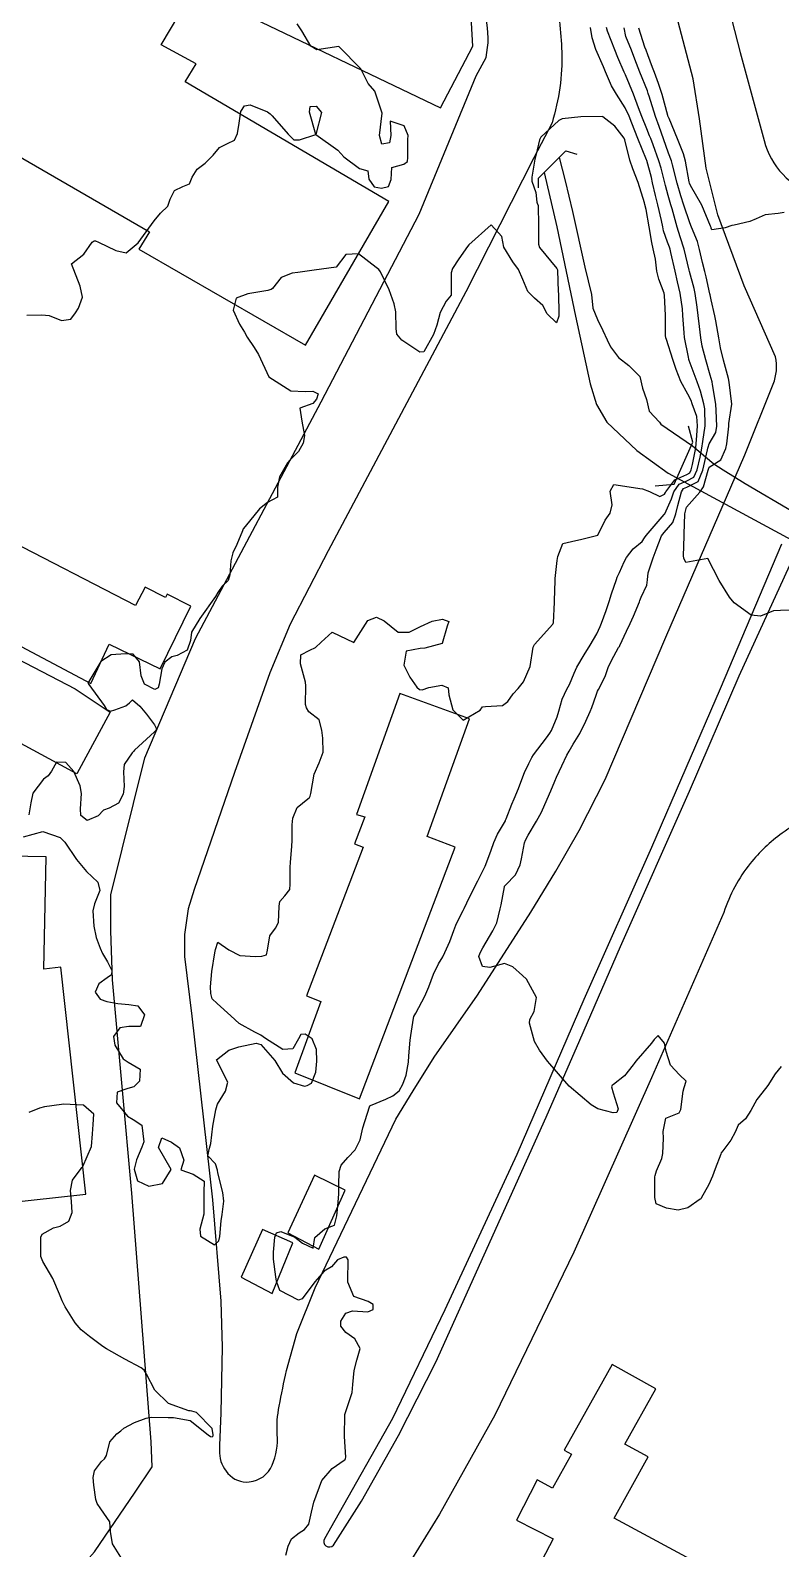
# Model space of a CAD drawing. Header units: metres. Extents: x 307586 to 320046, y 7427249 to 7434250.
# Drawn here: x 312417.9 to 312485.9, y 7431738.7 to 7431876.4 of the extents above; entities that cross this region are included whole.
import ezdxf

# ---------------------------------------------------------------- set-up
doc = ezdxf.new("R2010")
doc.units = ezdxf.units.M
doc.header["$MEASUREMENT"] = 0
for name, color, linetype in [('Curvas de Nivel 1m', 11, 'Continuous'), ('Curvas de Nivel 5m', 15, 'Continuous'), ('Edificações', 30, 'Continuous'), ('Hidrografia', 140, 'Continuous'), ('Pontes_Viadutos_Tubos', 190, 'Continuous'), ('Vias Primárias', 230, 'Continuous')]:
    doc.layers.add(name, color=color, linetype=linetype)

msp = doc.modelspace()

# ---------------------------------------------------------------- linework, layer by layer
at = {"layer": 'Curvas de Nivel 1m', "flags": 128}
for points, elevation in [([(312417.6, 7431850.58), (312418.96, 7431850.61), (312419.6, 7431850.54), (312420.74, 7431850.08), (312421.59, 7431850.22), (312422.01, 7431850.8), (312422.28, 7431851.21), (312422.63, 7431852.2), (312422.43, 7431853.21), (312421.65, 7431855.22), (312422.75, 7431856.12), (312423.52, 7431857.2), (312423.68, 7431857.33), (312423.81, 7431857.33), (312424.09, 7431857.19), (312425.67, 7431856.44), (312426.6, 7431856.23), (312427.68, 7431857.15), (312429.12, 7431859.13), (312429.71, 7431859.83), (312430.37, 7431860.47), (312430.59, 7431861.11), (312430.97, 7431861.87), (312431.74, 7431862.24), (312432.35, 7431862.49), (312432.59, 7431863.09), (312433.03, 7431863.82), (312433.77, 7431864.35), (312434.48, 7431865.07), (312435.05, 7431865.79), (312435.79, 7431866.15), (312436.41, 7431866.43), (312436.68, 7431867.04), (312436.85, 7431868), (312437, 7431869.04), (312437.31, 7431869.55), (312437.83, 7431869.64), (312439.42, 7431869.01), (312439.66, 7431868.84), (312439.82, 7431868.65), (312441.27, 7431866.99), (312441.8, 7431866.47), (312442.3, 7431866.47), (312443.8, 7431866.96), (312443.22, 7431868.97), (312443.29, 7431869.5), (312443.83, 7431869.53), (312444.32, 7431868.95), (312443.8, 7431866.96), (312445.78, 7431865.53), (312446.34, 7431864.92), (312447.76, 7431863.88), (312448.52, 7431863.66), (312448.61, 7431862.9), (312449.07, 7431862.21), (312449.75, 7431862.09), (312450.37, 7431862.25), (312450.62, 7431862.87), (312450.67, 7431863.97), (312451.77, 7431864.27), (312452.11, 7431864.51), (312452.14, 7431864.86), (312452.14, 7431866.52), (312452.15, 7431866.86), (312451.81, 7431867.73), (312450.53, 7431868.16), (312450.59, 7431866.87), (312450.48, 7431866.19), (312449.79, 7431866.07), (312449.58, 7431866.88), (312449.82, 7431868.88), (312449.15, 7431870.89), (312448.54, 7431871.58), (312447.87, 7431872.91), (312445.89, 7431874.93), (312443.89, 7431874.63), (312443.34, 7431874.97), (312442.52, 7431876.37), (312442.09, 7431876.98)], 721), ([(312441.07, 7431738.16), (312441.29, 7431738.97), (312441.6, 7431739.64), (312442.28, 7431740.16), (312442.76, 7431740.48), (312443.17, 7431740.95), (312443.41, 7431742.05), (312443.62, 7431742.94), (312444.33, 7431744.93), (312445.26, 7431746.01), (312446.36, 7431746.77), (312446.44, 7431746.83), (312446.47, 7431746.91), (312446.5, 7431747.04), (312446.38, 7431748.91), (312446.41, 7431750.91), (312447.09, 7431752.9), (312447.16, 7431753.62), (312447.26, 7431754.9), (312447.52, 7431755.84), (312447.82, 7431756.89), (312447.34, 7431757.75), (312446.5, 7431758.33), (312446.07, 7431758.91), (312446.06, 7431759.36), (312446.52, 7431760.08), (312447.13, 7431760.29), (312448.52, 7431760.22), (312448.98, 7431760.43), (312448.99, 7431760.88), (312448.54, 7431761.15), (312447.25, 7431761.61), (312446.7, 7431762.91), (312446.7, 7431763.05), (312446.72, 7431764.91), (312446.58, 7431765.18), (312446.33, 7431765.16), (312445.77, 7431764.92), (312445.21, 7431764.28), (312444.56, 7431763.9), (312443.71, 7431762.94), (312442.54, 7431761.4), (312442.22, 7431761.28), (312440.54, 7431762.13), (312440.24, 7431762.98), (312440.17, 7431763.37), (312439.94, 7431764.99), (312439.96, 7431765.61), (312440.08, 7431766.99), (312440.22, 7431767.37), (312440.61, 7431767.48), (312441.88, 7431766.97), (312442.59, 7431766.43), (312443.55, 7431765.99), (312443.71, 7431766.94), (312444.61, 7431767.74), (312445.48, 7431768.06), (312445.69, 7431768.92), (312445.78, 7431769.78), (312445.87, 7431770.92), (312445.88, 7431771.7), (312445.91, 7431772.92), (312446.1, 7431773.5), (312446.69, 7431774.19), (312447.37, 7431774.9), (312447.8, 7431775.8), (312448.04, 7431776.89), (312448.66, 7431778.8), (312448.69, 7431778.88), (312448.71, 7431778.91), (312448.74, 7431778.93), (312450.14, 7431779.48), (312450.76, 7431779.8), (312451.36, 7431780.26), (312451.68, 7431780.85), (312451.97, 7431781.66), (312452.18, 7431782.85), (312452.22, 7431783.42), (312452.35, 7431784.84), (312452.4, 7431785.26), (312452.64, 7431786.84), (312452.69, 7431787), (312452.85, 7431787.29), (312453.67, 7431788.83), (312454.03, 7431789.67), (312454.46, 7431790.82), (312454.9, 7431791.75), (312455.3, 7431792.41), (312455.49, 7431792.8), (312455.93, 7431793.8), (312456.31, 7431794.8), (312456.48, 7431795.26), (312456.96, 7431796.27), (312457.14, 7431796.61), (312457.23, 7431796.79), (312457.47, 7431797.29), (312458.2, 7431798.77), (312458.47, 7431799.29), (312459.01, 7431800.31), (312459.16, 7431800.61), (312459.22, 7431800.76), (312459.7, 7431802.08), (312459.94, 7431802.75), (312460.27, 7431803.52), (312460.98, 7431804.74), (312461, 7431804.79), (312461.06, 7431804.92), (312461.57, 7431806.24), (312461.78, 7431806.73), (312462.16, 7431807.66), (312462.55, 7431808.73), (312462.71, 7431809.12), (312463.12, 7431809.93), (312463.39, 7431810.46), (312463.54, 7431810.71), (312464.7, 7431812.25), (312465.02, 7431812.69), (312465.16, 7431812.93), (312465.68, 7431814.17), (312465.84, 7431814.68), (312466.12, 7431815.75), (312466.55, 7431816.68), (312466.78, 7431817.1), (312467.22, 7431818.13), (312467.46, 7431818.67), (312468.11, 7431819.78), (312468.67, 7431820.65), (312469.26, 7431821.69), (312469.56, 7431822.34), (312469.68, 7431822.64), (312470.11, 7431823.81), (312470.4, 7431824.63), (312470.61, 7431825.32), (312471.06, 7431826.62), (312471.13, 7431826.82), (312471.33, 7431827.25), (312471.76, 7431828.2), (312471.96, 7431828.61), (312472.57, 7431829.4), (312473.37, 7431830.07), (312473.58, 7431830.38), (312473.73, 7431830.59), (312475.39, 7431832.51), (312475.42, 7431832.55), (312475.43, 7431832.57), (312476.04, 7431833.93), (312476.26, 7431834.56), (312476.73, 7431835.25), (312477.43, 7431835.56), (312478.08, 7431835.89), (312478.36, 7431836.54), (312478.64, 7431837.71), (312478.8, 7431838.53), (312478.88, 7431839.12), (312479.1, 7431840.53), (312479.07, 7431842.09), (312478.98, 7431842.53), (312478.67, 7431843.68), (312478.36, 7431844.54), (312477.63, 7431846.48), (312477.61, 7431846.55), (312477.6, 7431846.59), (312477.57, 7431846.77), (312477.22, 7431848.55), (312477.18, 7431848.97), (312477.08, 7431850.56), (312477.03, 7431851.15), (312476.82, 7431852.56), (312476.6, 7431853.61), (312476.36, 7431854.56), (312475.99, 7431856.26), (312475.91, 7431856.57), (312475.86, 7431856.74), (312475.69, 7431857.2), (312475.33, 7431858.21), (312475.25, 7431858.58), (312475.14, 7431859.15), (312474.8, 7431860.58), (312474.6, 7431861.44), (312474.33, 7431862.59), (312474.22, 7431863.05), (312473.79, 7431864.6), (312473.77, 7431864.65), (312472.99, 7431866.61), (312472.44, 7431867.99), (312472.2, 7431868.62), (312471.83, 7431869.38), (312471.05, 7431870.63), (312470.61, 7431871.38), (312470.06, 7431872.65), (312470.01, 7431872.78), (312469.88, 7431873.08), (312469.18, 7431874.66), (312468.85, 7431875.72), (312468.69, 7431876.66)], 722), ([(312486, 7431782.44), (312485.44, 7431781.79), (312484.78, 7431780.74), (312484.57, 7431780.45), (312483.77, 7431779.46), (312483.24, 7431778.47), (312482.74, 7431777.72), (312482.09, 7431777.12), (312481.82, 7431776.49), (312481.43, 7431775.78), (312480.7, 7431774.82), (312480.56, 7431774.64), (312480.5, 7431774.5), (312480, 7431773.19), (312479.76, 7431772.51), (312479.42, 7431771.76), (312478.74, 7431770.52), (312478.7, 7431770.47), (312478.65, 7431770.42), (312477.53, 7431769.65), (312476.64, 7431769.42), (312475.59, 7431769.61), (312474.64, 7431769.99), (312474.52, 7431770.57), (312474.54, 7431772.44), (312474.55, 7431772.57), (312474.68, 7431772.99), (312475.15, 7431774.11), (312475.26, 7431774.56), (312475.31, 7431775.97), (312475.3, 7431776.56), (312475.53, 7431777.77), (312476.74, 7431778.24), (312476.9, 7431778.55), (312477.1, 7431780.21), (312477.19, 7431780.54), (312477.36, 7431781.12), (312476.78, 7431781.71), (312475.95, 7431782.56), (312475.55, 7431783.82), (312475.4, 7431784.56), (312474.82, 7431785.26), (312474.48, 7431784.91), (312474.24, 7431784.58), (312472.8, 7431782.93), (312472.66, 7431782.74), (312472.58, 7431782.6), (312471.79, 7431781.6), (312470.77, 7431780.83), (312470.65, 7431780.75), (312470.59, 7431780.62), (312470.76, 7431780.07), (312471.2, 7431778.62), (312471.07, 7431778.29), (312470.74, 7431778.25), (312469.36, 7431778.63), (312468.75, 7431778.97), (312466.77, 7431780.67), (312465, 7431782.69), (312464.8, 7431782.95), (312464.06, 7431783.95), (312463.62, 7431784.71), (312463.18, 7431786.37), (312463.21, 7431786.71), (312463.58, 7431787.44), (312463.8, 7431788.71), (312462.89, 7431790.36), (312462.53, 7431790.72), (312461.66, 7431791.49), (312460.9, 7431791.78), (312459.56, 7431791.42), (312458.9, 7431791.52), (312458.58, 7431792.44), (312458.68, 7431792.76), (312458.92, 7431793.2), (312459.85, 7431794.75), (312460.21, 7431795.49), (312460.52, 7431796.74), (312460.59, 7431797.12), (312460.89, 7431798.74), (312460.91, 7431798.81), (312460.99, 7431798.9), (312461.9, 7431799.83), (312462.32, 7431800.73), (312462.45, 7431801.29), (312462.7, 7431802.72), (312462.79, 7431802.97), (312463.04, 7431803.43), (312463.81, 7431804.71), (312464.26, 7431805.51), (312464.78, 7431806.69), (312465.09, 7431807.44), (312465.46, 7431808.33), (312465.6, 7431808.68), (312466.09, 7431809.71), (312466.56, 7431810.68), (312466.76, 7431811.05), (312467.14, 7431811.67), (312467.73, 7431812.66), (312468.27, 7431813.76), (312468.67, 7431814.65), (312468.81, 7431815.01), (312469.2, 7431816.13), (312469.34, 7431816.5), (312469.41, 7431816.64), (312470.02, 7431817.82), (312470.31, 7431818.63), (312470.59, 7431819.26), (312471.25, 7431820.43), (312471.32, 7431820.55), (312471.35, 7431820.62), (312471.96, 7431821.92), (312472.3, 7431822.61), (312472.61, 7431823.28), (312473.13, 7431824.6), (312473.18, 7431824.72), (312473.3, 7431825), (312473.81, 7431826.1), (312473.87, 7431826.59), (312473.94, 7431827.2), (312474.37, 7431828.58), (312474.64, 7431829.29), (312475.14, 7431830.57), (312475.38, 7431830.88), (312476.16, 7431831.79), (312476.43, 7431832.56), (312476.62, 7431833.33), (312476.94, 7431834.55), (312477.12, 7431834.85), (312477.42, 7431834.98), (312478.46, 7431835.5), (312478.89, 7431836.53), (312479.32, 7431838.38), (312479.35, 7431838.52), (312479.36, 7431838.62), (312479.47, 7431838.91), (312480.07, 7431839.93), (312480.16, 7431840.51), (312480.09, 7431841.93), (312480.05, 7431842.51), (312479.77, 7431844.28), (312479.72, 7431844.52), (312479.54, 7431845.14), (312479.14, 7431846.53), (312478.82, 7431847.78), (312478.7, 7431848.53), (312478.59, 7431849.55), (312478.47, 7431850.54), (312478.37, 7431851.29), (312478.19, 7431852.54), (312478.1, 7431853), (312477.68, 7431854.55), (312477.65, 7431854.67), (312477.19, 7431856.55), (312476.83, 7431857.69), (312476.55, 7431858.56), (312476.09, 7431860.21), (312475.98, 7431860.57), (312475.74, 7431861.42), (312475.5, 7431862.32), (312475.44, 7431862.57), (312475.09, 7431863.9), (312474.88, 7431864.58), (312474.37, 7431866.02), (312474.16, 7431866.59), (312474.06, 7431866.85), (312473.81, 7431867.47), (312473.36, 7431868.6), (312473.06, 7431869.38), (312472.61, 7431870.61), (312471.87, 7431872.38), (312471.79, 7431872.54), (312471.75, 7431872.62), (312471.19, 7431873.93), (312470.91, 7431874.63), (312470.24, 7431876.33), (312470.16, 7431876.65)], 723), ([(312487.29, 7431823.82), (312485.93, 7431823.8), (312485.29, 7431823.78), (312484.12, 7431823.3), (312483.28, 7431823.37), (312481.73, 7431824.5), (312481.3, 7431825.02), (312480.35, 7431826.51), (312479.34, 7431828.52), (312477.34, 7431828.15), (312477.15, 7431828.55), (312477.14, 7431828.75), (312477.2, 7431830.55), (312477.2, 7431830.72), (312477.25, 7431832.55), (312477.27, 7431832.68), (312477.4, 7431833.16), (312478.61, 7431834.53), (312478.94, 7431835), (312479.36, 7431836.52), (312479.45, 7431836.8), (312480.5, 7431837.46), (312480.98, 7431838.5), (312481.06, 7431838.91), (312481.23, 7431840.5), (312481.25, 7431840.75), (312481.51, 7431842.5), (312481.28, 7431844.5), (312481.22, 7431844.83), (312480.75, 7431846.51), (312480.48, 7431847.61), (312480.32, 7431848.51), (312480.07, 7431850.05), (312479.98, 7431850.52), (312479.63, 7431851.98), (312479.54, 7431852.43), (312479.52, 7431852.52), (312479.17, 7431854.05), (312479.05, 7431854.53), (312478.85, 7431855.35), (312478.59, 7431856.54), (312478.4, 7431857.25), (312477.87, 7431858.55), (312477.71, 7431858.94), (312477.15, 7431860.56), (312476.89, 7431861.41), (312476.57, 7431862.56), (312476.13, 7431864.2), (312476.03, 7431864.57), (312475.78, 7431865.28), (312475.31, 7431866.58), (312474.91, 7431867.68), (312474.59, 7431868.59), (312474.02, 7431870.43), (312473.97, 7431870.6), (312473.94, 7431870.69), (312473.86, 7431870.91), (312473.17, 7431872.61), (312472.71, 7431873.78), (312472.4, 7431874.61), (312471.91, 7431875.83), (312471.75, 7431876.62)], 724), ([(312417.29, 7431803.27), (312419.04, 7431803.77), (312420.61, 7431803.22), (312421.03, 7431802.79), (312422.08, 7431801.21), (312423, 7431800.14), (312424.04, 7431799.18), (312424.2, 7431798.41), (312423.71, 7431797.19), (312423.58, 7431796.57), (312423.65, 7431795.19), (312423.88, 7431794.14), (312424.23, 7431793.18), (312424.44, 7431792.7), (312424.9, 7431791.95), (312425.29, 7431791.17), (312425.27, 7431790.78), (312424.88, 7431790.49), (312424.11, 7431789.95), (312423.78, 7431789.19), (312424.23, 7431788.55), (312424.85, 7431788.35), (312425.83, 7431788.18), (312426.85, 7431788.08), (312427.65, 7431787.94), (312428.26, 7431787.13), (312427.89, 7431786.07), (312426.83, 7431786.07), (312426.03, 7431785.95), (312425.46, 7431785.16), (312425.58, 7431784.39), (312426.32, 7431783.15), (312426.79, 7431782.86), (312427.86, 7431782.21), (312427.81, 7431781.13), (312427.29, 7431780.62), (312426.76, 7431780.47), (312425.79, 7431780.13), (312425.72, 7431779.16), (312426.73, 7431777.95), (312427.24, 7431777.65), (312428.01, 7431777.13), (312428.21, 7431775.62), (312428.01, 7431775.13), (312427.54, 7431774), (312427.31, 7431773.14), (312427.61, 7431772.08), (312428.66, 7431771.59), (312429.9, 7431771.86), (312430.67, 7431773.1), (312429.52, 7431775.11), (312429.82, 7431775.99), (312430.7, 7431775.6), (312431.43, 7431775.09), (312431.81, 7431773.96), (312431.55, 7431773.09), (312432.67, 7431772.69), (312433.66, 7431772.07), (312433.63, 7431771.07), (312433.64, 7431770.07), (312433.65, 7431769.06), (312433.26, 7431767.72), (312433.32, 7431767.07), (312434.59, 7431766.29), (312434.99, 7431766.66), (312435.09, 7431767.05), (312435.21, 7431768.46), (312435.29, 7431769.04), (312435.44, 7431770.24), (312435.35, 7431771.04), (312434.92, 7431772.8), (312434.87, 7431773.05), (312434.68, 7431773.64), (312433.99, 7431774.36), (312434.16, 7431775.06), (312434.27, 7431775.48), (312434.44, 7431777.05), (312434.74, 7431778.51), (312434.85, 7431778.94), (312434.89, 7431779.05), (312435.59, 7431780.22), (312435.82, 7431781.04), (312434.79, 7431783.05), (312435.91, 7431783.94), (312436.81, 7431784.24), (312438.38, 7431784.58), (312438.81, 7431784.46), (312440.07, 7431782.99), (312440.78, 7431781.85), (312441.76, 7431780.97), (312442.77, 7431780.68), (312443.01, 7431780.72), (312443.4, 7431780.95), (312443.78, 7431781.95), (312443.87, 7431782.94), (312443.85, 7431783.99), (312443.45, 7431784.95), (312442.82, 7431785.39), (312442.43, 7431785.36), (312442.22, 7431784.97), (312441.72, 7431784.05), (312440.8, 7431784.01), (312439.24, 7431785), (312438.82, 7431785.29), (312438.27, 7431785.56), (312436.83, 7431786.35), (312436.09, 7431787.04), (312434.85, 7431788.16), (312434.4, 7431788.6), (312434.26, 7431789.06), (312434.25, 7431789.68), (312434.36, 7431791.06), (312434.63, 7431792.77), (312434.68, 7431793.05), (312434.92, 7431793.72), (312435.89, 7431793.04), (312436.91, 7431792.52), (312438.32, 7431792.43), (312438.91, 7431792.45), (312439.32, 7431792.58), (312439.4, 7431793), (312439.63, 7431794.29), (312440.13, 7431794.99), (312440.42, 7431795.51), (312440.47, 7431796.98), (312440.53, 7431797.42), (312440.97, 7431797.94), (312441.44, 7431798.51), (312441.47, 7431798.98), (312441.47, 7431800.51), (312441.5, 7431800.98), (312441.62, 7431802.39), (312441.65, 7431802.97), (312441.65, 7431804.37), (312441.7, 7431804.97), (312442.09, 7431805.94), (312443.08, 7431806.73), (312443.21, 7431806.83), (312443.29, 7431806.96), (312443.33, 7431807.2), (312443.64, 7431808.95), (312444.08, 7431809.99), (312444.45, 7431810.94), (312444.42, 7431812.21), (312444.34, 7431812.94), (312444.1, 7431813.88), (312443.17, 7431814.62), (312442.96, 7431814.96), (312442.87, 7431815.27), (312442.9, 7431816.96), (312442.86, 7431817.31), (312442.41, 7431818.97), (312442.42, 7431819.79), (312443.24, 7431820.2), (312443.77, 7431820.43), (312444.29, 7431820.94), (312445.26, 7431821.82), (312447.25, 7431820.91), (312448.52, 7431822.89), (312449.28, 7431823.21), (312449.98, 7431822.87), (312451.26, 7431821.84), (312452.26, 7431821.85), (312453.27, 7431822.34), (312454.33, 7431822.82), (312455.27, 7431823.01), (312455.84, 7431822.8), (312455.7, 7431822.37), (312455.25, 7431820.81), (312453.69, 7431820.39), (312453.25, 7431820.36), (312451.97, 7431820.12), (312451.78, 7431818.85), (312452.31, 7431817.75), (312452.96, 7431816.84), (312453.2, 7431816.63), (312453.44, 7431816.6), (312454.05, 7431816.83), (312455.21, 7431817.04), (312455.8, 7431816.8), (312455.84, 7431816.15), (312456.2, 7431814.8), (312457.16, 7431813.85), (312458.7, 7431814.77), (312458.89, 7431815.05), (312459.18, 7431815.1), (312460.73, 7431815.2), (312461.19, 7431815.55), (312461.68, 7431816.25), (312462.13, 7431816.73), (312462.61, 7431817.33), (312463.22, 7431818.72), (312463.5, 7431820.46), (312463.61, 7431820.71), (312465.27, 7431822.57), (312465.31, 7431822.65), (312465.33, 7431822.69), (312465.42, 7431824.56), (312465.43, 7431824.69), (312465.48, 7431826.53), (312465.48, 7431826.69), (312465.68, 7431828.34), (312465.73, 7431828.69), (312466.18, 7431829.86), (312467.37, 7431830.14), (312467.79, 7431830.24), (312469.37, 7431830.64), (312470.02, 7431832), (312470.47, 7431832.63), (312470.66, 7431833.37), (312470.48, 7431834.63), (312470.82, 7431835.23), (312471.42, 7431835.12), (312473.16, 7431834.86), (312473.42, 7431834.82), (312474.04, 7431834.59), (312474.98, 7431834.15), (312475.41, 7431834.36), (312475.49, 7431834.49), (312475.53, 7431834.57), (312476.34, 7431835.65), (312477.44, 7431836.14), (312477.71, 7431836.28), (312477.82, 7431836.54), (312477.94, 7431837.03), (312478.25, 7431838.54), (312478.35, 7431839.67), (312478.41, 7431840.54), (312478.35, 7431841.38), (312477.93, 7431842.54), (312477.81, 7431842.84), (312477.52, 7431843.41), (312476.9, 7431844.56), (312476.46, 7431845.65), (312476.16, 7431846.56), (312475.58, 7431848.38), (312475.53, 7431848.52), (312475.52, 7431848.57), (312475.51, 7431848.65), (312475.51, 7431850.57), (312475.42, 7431852.36), (312475.37, 7431852.57), (312474.9, 7431853.84), (312474.72, 7431854.58), (312474.59, 7431855.66), (312474.39, 7431856.59), (312474.26, 7431857.16), (312474.02, 7431858.6), (312473.73, 7431860.16), (312473.62, 7431860.6), (312473.58, 7431860.76), (312473.01, 7431862.61), (312472.53, 7431863.85), (312472.26, 7431864.62), (312471.8, 7431866.47), (312471.75, 7431866.62), (312470.9, 7431867.72), (312469.82, 7431868.56), (312469.75, 7431868.58), (312467.82, 7431868.57), (312466.13, 7431868.38), (312465.82, 7431868.23), (312464.19, 7431866.71), (312464.06, 7431866.46), (312463.78, 7431865.17), (312463.69, 7431864.8), (312463.65, 7431864.72), (312463.38, 7431863.1), (312463.39, 7431862.72), (312463.74, 7431861.7), (312463.84, 7431860.82), (312463.86, 7431860.72), (312463.94, 7431860.51), (312463.97, 7431858.72), (312463.98, 7431857.01), (312464.07, 7431856.71), (312465.65, 7431854.81), (312465.69, 7431854.69), (312465.69, 7431854.65), (312465.78, 7431852.69), (312465.79, 7431852.53), (312465.83, 7431850.69), (312465.82, 7431850.48), (312465.6, 7431849.87), (312464.77, 7431850.7), (312464.37, 7431851.46), (312463.63, 7431852.12), (312463.01, 7431852.73), (312462.56, 7431853.82), (312462.17, 7431854.73), (312461.66, 7431855.41), (312460.84, 7431856.75), (312460.66, 7431857.72), (312459.7, 7431858.76), (312457.68, 7431856.95), (312457.55, 7431856.79), (312456.77, 7431855.7), (312456.18, 7431854.8), (312456.05, 7431854.41), (312456.07, 7431852.81), (312456.06, 7431852.38), (312455.62, 7431851.84), (312455.08, 7431850.82), (312454.75, 7431849.67), (312454.47, 7431848.83), (312453.57, 7431847.24), (312453.21, 7431847.21), (312451.58, 7431848.31), (312451.13, 7431848.86), (312451.08, 7431849.38), (312451.05, 7431850.87), (312450.89, 7431851.59), (312450.43, 7431852.87), (312449.65, 7431854.52), (312449.49, 7431854.72), (312449.27, 7431854.89), (312447.67, 7431856.15), (312446.5, 7431856.09), (312445.65, 7431854.93), (312443.65, 7431854.66), (312442.16, 7431854.46), (312441.65, 7431854.38), (312440.64, 7431854), (312439.86, 7431853), (312439.73, 7431852.9), (312439.63, 7431852.87), (312439.45, 7431852.82), (312437.63, 7431852.51), (312436.56, 7431852.11), (312436.3, 7431851.04), (312436.86, 7431849.77), (312437.32, 7431849.03), (312437.58, 7431848.58), (312438.2, 7431847.65), (312438.6, 7431847.01), (312439.53, 7431845), (312441.52, 7431843.72), (312442.82, 7431843.67), (312443.52, 7431843.69), (312444.01, 7431843.44), (312443.85, 7431842.95), (312443.51, 7431842.58), (312442.34, 7431842.14), (312442.52, 7431840.97), (312442.77, 7431839.67), (312442.64, 7431838.97), (312442.21, 7431838.22), (312441.45, 7431837.42), (312441.23, 7431837.2), (312441.1, 7431836.98), (312440.5, 7431835.92), (312440.33, 7431834.99), (312440.33, 7431834.07), (312439.4, 7431833.59), (312438.67, 7431833.01), (312437.38, 7431831.42), (312437.21, 7431831.2), (312437.13, 7431831.03), (312436.62, 7431829.77), (312436.27, 7431829.04), (312436.09, 7431828.29), (312435.99, 7431827.04), (312435.85, 7431826.51), (312435.31, 7431826.01), (312434.91, 7431825.44), (312434.69, 7431825.06), (312433.27, 7431823.08), (312432.53, 7431821.82), (312432.44, 7431821.09), (312432.14, 7431820.19), (312431.23, 7431819.72), (312430.73, 7431819.61), (312430.1, 7431819.11), (312429.82, 7431818.51), (312429.6, 7431817.12), (312429.51, 7431816.8), (312429.2, 7431816.64), (312428.27, 7431817.13), (312427.96, 7431817.88), (312427.81, 7431819.14), (312427.23, 7431819.85), (312426.53, 7431819.86), (312425.23, 7431819.78), (312424.31, 7431819.18), (312423.2, 7431817.36), (312423.14, 7431817.27), (312423.12, 7431817.2), (312423.2, 7431817.08), (312424.6, 7431815.18), (312424.8, 7431814.81), (312425.17, 7431814.67), (312425.56, 7431814.78), (312426.55, 7431815.16), (312426.9, 7431815.43), (312427.18, 7431815.7), (312427.83, 7431815.14), (312428.43, 7431814.4), (312429.16, 7431813.42), (312429.32, 7431813.12), (312429.32, 7431812.95), (312429.15, 7431812.8), (312427.36, 7431811.15), (312427.25, 7431811.03), (312427.13, 7431810.89), (312426.42, 7431809.85), (312426.35, 7431809.16), (312426.42, 7431807.83), (312426.33, 7431807.16), (312425.9, 7431806.33), (312425.06, 7431805.87), (312424.53, 7431805.7), (312424.05, 7431805.18), (312423.05, 7431804.77), (312422.49, 7431805.21), (312422.44, 7431805.82), (312422.53, 7431807.21), (312422.41, 7431807.89), (312421.86, 7431809.21), (312421.11, 7431810.02), (312420.29, 7431810.05), (312419.82, 7431809.23), (312419.52, 7431808.81), (312419.1, 7431808.51), (312418.14, 7431807.25), (312417.95, 7431806.37), (312417.78, 7431805.26)], 721), ([(312426.25, 7431737.71), (312425.37, 7431739.16), (312425.16, 7431740.28), (312425.1, 7431741.16), (312424.3, 7431742.34), (312423.96, 7431742.82), (312423.84, 7431743.18), (312423.65, 7431744.5), (312423.61, 7431745.18), (312423.73, 7431745.8), (312424.36, 7431746.64), (312424.64, 7431746.88), (312424.81, 7431747.17), (312425.12, 7431748.42), (312425.75, 7431749.16), (312426.12, 7431749.42), (312426.39, 7431749.65), (312427.36, 7431750.18), (312428.4, 7431750.56), (312428.88, 7431750.65), (312430.41, 7431750.62), (312430.88, 7431750.62), (312432.4, 7431750.35), (312434.03, 7431749.06), (312434.24, 7431748.91), (312434.38, 7431748.89), (312434.47, 7431748.96), (312434.49, 7431749.05), (312434.39, 7431749.63), (312432.96, 7431751.07), (312432.54, 7431751.21), (312432.41, 7431751.22), (312432.27, 7431751.23), (312430.42, 7431751.91), (312429.2, 7431753.11), (312428.45, 7431754.55), (312428.24, 7431754.91), (312427.94, 7431755.13), (312426.46, 7431755.91), (312424.8, 7431756.85), (312424.48, 7431757.07), (312424.35, 7431757.17), (312423.28, 7431757.98), (312422.5, 7431758.58), (312421.96, 7431759.21), (312421.06, 7431760.67), (312420.78, 7431761.22), (312420.54, 7431761.8), (312419.95, 7431763.23), (312419.04, 7431764.76), (312418.85, 7431765.24), (312418.87, 7431766.97), (312418.99, 7431767.24), (312420, 7431767.84), (312420.61, 7431767.99), (312421.4, 7431768.43), (312421.69, 7431769.21), (312421.64, 7431770.21), (312421.54, 7431771.21), (312421.72, 7431772.15), (312422.5, 7431773.2), (312422.59, 7431773.29), (312422.67, 7431773.4), (312423.45, 7431775.19), (312423.55, 7431776.35), (312423.61, 7431777.19), (312423.67, 7431778.12), (312422.74, 7431778.96), (312420.92, 7431779.04), (312420.74, 7431779.01), (312419.18, 7431778.79), (312418.74, 7431778.67), (312417.77, 7431778.29)], 721)]:
    msp.add_lwpolyline(points, dxfattribs=dict(at, elevation=elevation))
at = {"layer": 'Curvas de Nivel 5m', "elevation": 725, "flags": 128}
msp.add_lwpolyline([(312486.27, 7431859.9), (312485.72, 7431859.79), (312484.53, 7431859.66), (312483.72, 7431859.32), (312483.14, 7431859.06), (312481.71, 7431858.75), (312481.51, 7431858.7), (312480.92, 7431858.51), (312479.7, 7431858.3), (312479.65, 7431858.47), (312479.63, 7431858.52), (312479.57, 7431858.65), (312478.78, 7431860.54), (312477.75, 7431862.34), (312477.67, 7431862.55), (312477.64, 7431862.67), (312477.32, 7431864.55), (312477.13, 7431865.21), (312476.6, 7431866.56), (312475.82, 7431868.4), (312475.77, 7431868.52), (312475.75, 7431868.57), (312475.72, 7431868.67), (312475.19, 7431870.58), (312474.87, 7431871.59), (312474.5, 7431872.59), (312474.33, 7431873.04), (312473.89, 7431874.19), (312473.73, 7431874.6), (312473.62, 7431874.88), (312473.08, 7431876.61)], dxfattribs=at)
at = {"layer": 'Edificações'}
for points in [[(312432.93, 7431873.38), (312429.77, 7431875.09), (312434.56, 7431883.18), (312423.43, 7431884.62), (312422.89, 7431883.71), (312419.52, 7431885.64), (312418.77, 7431884.4), (312415.88, 7431886.06), (312415.08, 7431884.78), (312412.4, 7431886.44), (312411.76, 7431885.47), (312410.04, 7431886.54), (312408.91, 7431884.57), (312406.44, 7431886.07), (312399.76, 7431874.89), (312428.72, 7431858.14), (312427.73, 7431856.57), (312442.85, 7431847.85), (312450.41, 7431860.88), (312431.93, 7431871.73)], [(312436.03, 7431878.49), (312455.1, 7431869.38), (312458.03, 7431874.98), (312457.86, 7431878.15), (312456.61, 7431879.24), (312454.6, 7431880.41), (312437.54, 7431882.68), (312435.56, 7431878.76)], [(312397.2, 7431847.44), (312390.37, 7431834.71), (312423.38, 7431817.17), (312425.05, 7431820.75), (312429.68, 7431818.52), (312432.47, 7431824.18), (312430.31, 7431825.29), (312430.15, 7431824.98), (312428.32, 7431825.93), (312427.44, 7431824.26), (312403.28, 7431836.7), (312405.51, 7431841.08), (312399.54, 7431844.19), (312400.33, 7431845.84)], [(312441.88, 7431781.87), (312447.74, 7431779.52), (312456.43, 7431802.34), (312453.89, 7431803.3), (312457.74, 7431813.98), (312451.42, 7431816.26), (312447.47, 7431805.31), (312448.23, 7431805.1), (312447.29, 7431802.63), (312448.08, 7431802.33), (312442.95, 7431788.86), (312444.26, 7431788.36)], [(312410.67, 7431790.7), (312412.98, 7431769.79), (312422.93, 7431770.89), (312420.66, 7431791.45), (312419.13, 7431791.28), (312419.33, 7431801.45), (312412.62, 7431801.59), (312412.69, 7431805.15), (312409.4, 7431805.22), (312409.33, 7431801.81), (312408.24, 7431801.83), (312408.02, 7431790.71)], [(312446.46, 7431771.23), (312443.68, 7431772.6), (312441.24, 7431767.38), (312444.06, 7431765.88)], [(312441.72, 7431766.48), (312438.96, 7431767.67), (312437.02, 7431763.34), (312439.82, 7431761.87)]]:
    msp.add_lwpolyline(points, close=True, dxfattribs=at)
msp.add_lwpolyline([(312482.39, 7431735.29), (312470.83, 7431741.5), (312473.93, 7431747.05), (312471.82, 7431748.22), (312474.62, 7431753.23), (312470.65, 7431755.44), (312466.31, 7431747.66), (312466.96, 7431747.3), (312465.24, 7431744.22), (312463.87, 7431744.98), (312462, 7431741.31), (312465.3, 7431739.63), (312464.29, 7431737.66)], dxfattribs=at)
at = {"layer": 'Hidrografia'}
for points in [[(312465.85, 7431864.88), (312466.39, 7431862.75), (312467.06, 7431859.98), (312468.17, 7431854.92), (312468.79, 7431852.45), (312468.91, 7431851.22), (312469.34, 7431850.18), (312469.83, 7431849.19), (312470.2, 7431848.33), (312470.51, 7431847.72), (312471.25, 7431846.73), (312472.17, 7431846), (312473.16, 7431845.01), (312473.4, 7431843.97), (312473.77, 7431842.92), (312474.02, 7431841.87), (312474.94, 7431840.89), (312475.07, 7431840.7), (312477.95, 7431838.72), (312479.13, 7431837.73), (312479.87, 7431837.11), (312480.73, 7431836.56), (312482.71, 7431835.32), (312487.04, 7431832.79)], [(312464.49, 7431863.52), (312465.64, 7431858.6), (312467.34, 7431850.48), (312468.66, 7431844.35), (312469.23, 7431842.47), (312470.17, 7431840.87), (312472.91, 7431838.32), (312475.74, 7431836.25), (312497.31, 7431824.58)]]:
    msp.add_lwpolyline(points, dxfattribs=at)
at = {"layer": 'Pontes_Viadutos_Tubos'}
for points in [[(312463.98, 7431862.13), (312463.98, 7431863.01), (312466.45, 7431865.48), (312467.45, 7431865.19)], [(312474.56, 7431835.11), (312476.27, 7431835.24), (312477.98, 7431839.06), (312477.59, 7431840.5)]]:
    msp.add_lwpolyline(points, dxfattribs=at)
at = {"layer": 'Vias Primárias'}
for points in [[(312465.43, 7431879.96, -0.045531), (312466.09, 7431874.45, -0.08279), (312465.21, 7431868.03), (312463.55, 7431864.83), (312457.38, 7431852.7), (312444.91, 7431829.2), (312441.48, 7431822.56), (312439.61, 7431818.15), (312436.41, 7431809.1), (312432.77, 7431798.5), (312432.22, 7431796.74), (312431.89, 7431794.42), (312431.89, 7431792.44), (312432.54, 7431787.02), (312434.42, 7431770.35), (312435.19, 7431761.18), (312435.3, 7431757), (312435.19, 7431751.04), (312435.06, 7431748.1, 0.022396), (312435.06, 7431747.41, 0.172829), (312435.82, 7431745.55, 0.237982), (312437.76, 7431744.79, 0.276426), (312439.84, 7431746.31, 0.116871), (312440.3, 7431749.1, -0.065118), (312440.47, 7431751.67, -0.004539), (312441.13, 7431754.88), (312442.06, 7431758.25), (312443.74, 7431762.4), (312451.05, 7431777.68), (312452.62, 7431780.26), (312454.53, 7431783.29), (312458.46, 7431788.92), (312463.29, 7431796.45), (312465.54, 7431800.15), (312467.67, 7431803.86), (312470.03, 7431808.47), (312475.54, 7431821.38), (312482.68, 7431837.91), (312485.26, 7431844.31, 0.148948), (312485.48, 7431846.8), (312482.62, 7431853.25), (312480.23, 7431859.68), (312479.18, 7431863.91), (312478.59, 7431868.37), (312478.01, 7431872.02), (312475.3, 7431882.36)], [(312465.43, 7431879.96, -0.045531), (312466.09, 7431874.45, -0.08279), (312465.21, 7431868.03), (312463.55, 7431864.83), (312457.38, 7431852.7), (312444.91, 7431829.2), (312441.48, 7431822.56), (312439.61, 7431818.15), (312436.41, 7431809.1), (312432.77, 7431798.5), (312432.22, 7431796.74), (312431.89, 7431794.42), (312431.89, 7431792.44), (312432.54, 7431787.02), (312434.42, 7431770.35), (312435.19, 7431761.18), (312435.3, 7431757), (312435.19, 7431751.04), (312435.06, 7431748.1, 0.022396), (312435.06, 7431747.41, 0.172829), (312435.82, 7431745.55, 0.237982), (312437.76, 7431744.79, 0.276426), (312439.84, 7431746.31, 0.116871), (312440.3, 7431749.1, -0.065118), (312440.47, 7431751.67, -0.004539), (312441.13, 7431754.88), (312442.06, 7431758.25), (312443.74, 7431762.4), (312451.05, 7431777.68), (312452.62, 7431780.26), (312454.53, 7431783.29), (312458.46, 7431788.92), (312463.29, 7431796.45), (312465.54, 7431800.15), (312467.67, 7431803.86), (312470.03, 7431808.47), (312475.54, 7431821.38), (312482.68, 7431837.91), (312485.26, 7431844.31, 0.148948), (312485.48, 7431846.8), (312482.62, 7431853.25), (312480.23, 7431859.68), (312479.18, 7431863.91), (312478.59, 7431868.37), (312478.01, 7431872.02), (312475.3, 7431882.36)], [(312480.01, 7431883.21), (312482.27, 7431874.38), (312484.43, 7431866.4, 0.248745), (312489.06, 7431861.45, 0.230468), (312494.34, 7431862.09), (312503.28, 7431873.84), (312507.6, 7431878.91)], [(312480.01, 7431883.21), (312482.27, 7431874.38), (312484.43, 7431866.4, 0.248745), (312489.06, 7431861.45, 0.230468), (312494.34, 7431862.09), (312503.28, 7431873.84), (312507.6, 7431878.91)], [(312416.59, 7431733.57, 0.292584), (312419.21, 7431733.39), (312422.33, 7431736.89), (312423.72, 7431738.45), (312427.4, 7431743.87), (312428.96, 7431746.17), (312428.87, 7431748.43), (312427.1, 7431770.98), (312425.35, 7431790.3), (312425.2, 7431794.77), (312425.2, 7431798.02), (312428.3, 7431810.44), (312432.89, 7431821.26), (312444.29, 7431842.71), (312453.16, 7431859.73), (312458.34, 7431872.29), (312459.23, 7431873.94, 0.105536), (312459.22, 7431877.53)], [(312416.59, 7431733.57, 0.292584), (312419.21, 7431733.39), (312422.33, 7431736.89), (312423.72, 7431738.45), (312427.4, 7431743.87), (312428.96, 7431746.17), (312428.87, 7431748.43), (312427.1, 7431770.98), (312425.35, 7431790.3), (312425.2, 7431794.77), (312425.2, 7431798.02), (312428.3, 7431810.44), (312432.89, 7431821.26), (312444.29, 7431842.71), (312453.16, 7431859.73), (312458.34, 7431872.29), (312459.23, 7431873.94, 0.105536), (312459.22, 7431877.53)], [(312486.02, 7431829.81), (312480.46, 7431816.69), (312474.24, 7431802.32), (312468.09, 7431788.54), (312462.01, 7431774.46), (312455.49, 7431760.39), (312450.75, 7431750.53), (312445.52, 7431741.29), (312444.57, 7431739.64, 0.909693), (312445.38, 7431739.06), (312447.92, 7431743.04), (312451.29, 7431748.99), (312454.66, 7431755.65), (312459.05, 7431765.39), (312464.68, 7431777.86), (312467.73, 7431784.84), (312471.43, 7431793.34), (312477.67, 7431807.43), (312482.19, 7431817.87), (312491.87, 7431839.05)], [(312486.02, 7431829.81), (312480.46, 7431816.69), (312474.24, 7431802.32), (312468.09, 7431788.54), (312462.01, 7431774.46), (312455.49, 7431760.39), (312450.75, 7431750.53), (312445.52, 7431741.29), (312444.57, 7431739.64, 0.909693), (312445.38, 7431739.06), (312447.92, 7431743.04), (312451.29, 7431748.99), (312454.66, 7431755.65), (312459.05, 7431765.39), (312464.68, 7431777.86), (312467.73, 7431784.84), (312471.43, 7431793.34), (312477.67, 7431807.43), (312482.19, 7431817.87), (312491.87, 7431839.05)], [(312516.2, 7431738.61), (312520.17, 7431741.72, 0.172192), (312522.83, 7431745.93, 0.144108), (312522.48, 7431751.54), (312512.03, 7431776.14), (312502.71, 7431798.15, 0.123378), (312498.17, 7431804.17, 0.237196), (312490.71, 7431805.79, 0.093606), (312486.07, 7431803.61, 0.067384), (312483.18, 7431800.86, 0.090383), (312480.78, 7431796.42), (312474.23, 7431781.43), (312467.18, 7431765.62), (312460.02, 7431750.84), (312455.02, 7431741.86), (312451.84, 7431736.74)], [(312516.2, 7431738.61), (312520.17, 7431741.72, 0.172192), (312522.83, 7431745.93, 0.144108), (312522.48, 7431751.54), (312512.03, 7431776.14), (312502.71, 7431798.15, 0.123378), (312498.17, 7431804.17, 0.237196), (312490.71, 7431805.79, 0.093606), (312486.07, 7431803.61, 0.067384), (312483.18, 7431800.86, 0.090383), (312480.78, 7431796.42), (312474.23, 7431781.43), (312467.18, 7431765.62), (312460.02, 7431750.84), (312455.02, 7431741.86), (312451.84, 7431736.74)]]:
    msp.add_lwpolyline(points, format="xyb", dxfattribs=at)
msp.add_lwpolyline([(312394.93, 7431830.75), (312421.98, 7431816.7), (312425.15, 7431814.58), (312422.13, 7431809), (312399.78, 7431821.07)], dxfattribs=at)
msp.add_lwpolyline([(312394.93, 7431830.75), (312421.98, 7431816.7), (312425.15, 7431814.58), (312422.13, 7431809), (312399.78, 7431821.07)], dxfattribs=at)

doc.saveas('drawing.dxf')
